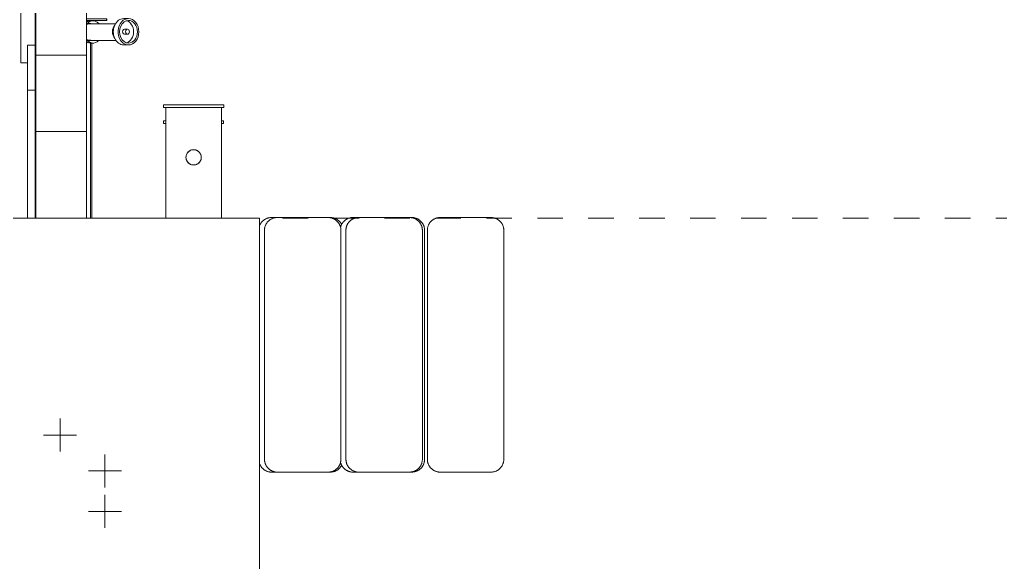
# Model space of a CAD drawing. Header units: metres. Extents: x -3 to 137, y -7 to 15.
# Drawn here: x 53.53 to 57.38, y -1.353 to 0.779 of the extents above; entities that cross this region are included whole.
import ezdxf

# ---------------------------------------------------------------- set-up
doc = ezdxf.new("R2010")
doc.units = ezdxf.units.M
doc.linetypes.add('Centre', pattern=[0.03175, 0.00635, -0.00475, 0.0159, -0.00475])
for name, color, linetype, lineweight in [('A-FLOR', 7, 'Continuous', 9), ('A-FLOR-LEVL', 7, 'Continuous', 9), ('A-GENM', 7, 'Continuous', 9), ('I-WALL', 7, 'Continuous', 9), ('P-PIPE', 7, 'Continuous', 9), ('P-PIPE-CNTR', 7, 'Continuous', 9)]:
    doc.layers.add(name, color=color, linetype=linetype, lineweight=lineweight)

# ---------------------------------------------------------------- blocks, each defined once
blk = doc.blocks.new('M_RVR_Neumatico - M_RVR_Neumatico-2622534-Elevation 3 - a')
at = {"layer": 'A-GENM', "color": 8, "true_color": 0x808080}
for p, q in [((13.5726, 0.0019), (13.3726, 0.0019)), ((13.3726, -0.9981), (13.5726, -0.9981))]:
    blk.add_line(p, q, dxfattribs=at)
at = {"layer": 'A-GENM', "color": 8, "true_color": 0x808080, "flags": 128}
for points in [[(13.3226, -0.0481), (13.3226, -0.0461), (13.3227, -0.0441), (13.3229, -0.0422), (13.3232, -0.0402), (13.3236, -0.0382), (13.324, -0.0363), (13.3245, -0.0343), (13.3251, -0.0324), (13.3258, -0.0305), (13.3265, -0.0287), (13.3273, -0.0268), (13.3282, -0.0251), (13.3292, -0.0233), (13.3302, -0.0216), (13.3313, -0.0199), (13.3325, -0.0183), (13.3337, -0.0167), (13.335, -0.0152), (13.3363, -0.0137), (13.3377, -0.0123), (13.3392, -0.0109), (13.3407, -0.0096), (13.3423, -0.0084), (13.3439, -0.0072), (13.3455, -0.0061), (13.3472, -0.005), (13.349, -0.004), (13.3508, -0.0031), (13.3526, -0.0023), (13.3544, -0.0015), (13.3563, -0.0009), (13.3582, -0.0002), (13.3602, 0.0003), (13.3621, 0.0007), (13.3641, 0.0011), (13.366, 0.0014), (13.368, 0.0016), (13.37, 0.0018), (13.372, 0.0019), (13.3726, 0.0019)], [(13.5726, 0.0019), (13.5746, 0.0018), (13.5766, 0.0017), (13.5785, 0.0015), (13.5805, 0.0012), (13.5825, 0.0009), (13.5844, 0.0004), (13.5864, -0.0001), (13.5883, -0.0007), (13.5902, -0.0014), (13.592, -0.0021), (13.5939, -0.0029), (13.5956, -0.0038), (13.5974, -0.0048), (13.5991, -0.0058), (13.6008, -0.0069), (13.6024, -0.008), (13.604, -0.0093), (13.6055, -0.0106), (13.607, -0.0119), (13.6084, -0.0133), (13.6098, -0.0148), (13.6111, -0.0163), (13.6123, -0.0179), (13.6135, -0.0195), (13.6146, -0.0211), (13.6157, -0.0228), (13.6167, -0.0246), (13.6176, -0.0264), (13.6184, -0.0282), (13.6192, -0.03), (13.6199, -0.0319), (13.6205, -0.0338), (13.621, -0.0357), (13.6215, -0.0377), (13.6218, -0.0396), (13.6221, -0.0416), (13.6224, -0.0436), (13.6225, -0.0456), (13.6226, -0.0476), (13.6226, -0.0481)], [(13.3226, -0.2481), (13.3226, -0.2441), (13.3226, -0.2294), (13.3226, -0.2152), (13.3226, -0.2014), (13.3226, -0.1881), (13.3226, -0.1753), (13.3226, -0.1631), (13.3226, -0.1513), (13.3226, -0.1401), (13.3226, -0.1295), (13.3226, -0.1195), (13.3226, -0.1101), (13.3226, -0.1013), (13.3226, -0.0931), (13.3226, -0.0856), (13.3226, -0.0787), (13.3226, -0.0725), (13.3226, -0.067), (13.3226, -0.0622), (13.3226, -0.0581), (13.3226, -0.0547), (13.3226, -0.052), (13.3226, -0.05), (13.3226, -0.0487), (13.3226, -0.0482), (13.3226, -0.0481)], [(13.3226, -0.0481), (13.3226, -0.0485), (13.3226, -0.0496), (13.3226, -0.0514), (13.3226, -0.0539), (13.3226, -0.0571), (13.3226, -0.061), (13.3226, -0.0657), (13.3226, -0.071), (13.3226, -0.077), (13.3226, -0.0837), (13.3226, -0.091), (13.3226, -0.099), (13.3226, -0.1076), (13.3226, -0.1169), (13.3226, -0.1267), (13.3226, -0.1372), (13.3226, -0.1482), (13.3226, -0.1598), (13.3226, -0.172), (13.3226, -0.1846), (13.3226, -0.1978), (13.3226, -0.2114), (13.3226, -0.2255), (13.3226, -0.2401), (13.3226, -0.255), (13.3226, -0.2703), (13.3226, -0.286), (13.3226, -0.3021), (13.3226, -0.3184), (13.3226, -0.3351), (13.3226, -0.352), (13.3226, -0.3691), (13.3226, -0.3865), (13.3226, -0.404), (13.3226, -0.4217), (13.3226, -0.4395), (13.3226, -0.4573), (13.3226, -0.4753), (13.3226, -0.4933), (13.3226, -0.4981)], [(13.6226, -0.4981), (13.6226, -0.4802), (13.6226, -0.4622), (13.6226, -0.4443), (13.6226, -0.4265), (13.6226, -0.4087), (13.6226, -0.3912), (13.6226, -0.3738), (13.6226, -0.3566), (13.6226, -0.3396), (13.6226, -0.3229), (13.6226, -0.3065), (13.6226, -0.2903), (13.6226, -0.2745), (13.6226, -0.2591), (13.6226, -0.2441), (13.6226, -0.2294), (13.6226, -0.2152), (13.6226, -0.2014), (13.6226, -0.1881), (13.6226, -0.1753), (13.6226, -0.1631), (13.6226, -0.1513), (13.6226, -0.1401), (13.6226, -0.1295), (13.6226, -0.1195), (13.6226, -0.1101), (13.6226, -0.1013), (13.6226, -0.0931), (13.6226, -0.0856), (13.6226, -0.0787), (13.6226, -0.0725), (13.6226, -0.067), (13.6226, -0.0622), (13.6226, -0.0581), (13.6226, -0.0547), (13.6226, -0.052), (13.6226, -0.05), (13.6226, -0.0487), (13.6226, -0.0482), (13.6226, -0.0481)], [(13.6226, -0.0481), (13.6226, -0.0485), (13.6226, -0.0496), (13.6226, -0.0514), (13.6226, -0.0539), (13.6226, -0.0571), (13.6226, -0.061), (13.6226, -0.0657), (13.6226, -0.071), (13.6226, -0.077), (13.6226, -0.0837), (13.6226, -0.091), (13.6226, -0.099), (13.6226, -0.1076), (13.6226, -0.1169), (13.6226, -0.1267), (13.6226, -0.1372), (13.6226, -0.1482), (13.6226, -0.1598), (13.6226, -0.172), (13.6226, -0.1846), (13.6226, -0.1978), (13.6226, -0.2114), (13.6226, -0.2255), (13.6226, -0.2401), (13.6226, -0.2481)], [(13.3226, -0.4981), (13.3226, -0.5161), (13.3226, -0.5341), (13.3226, -0.552), (13.3226, -0.5698), (13.3226, -0.5875), (13.3226, -0.6051), (13.3226, -0.6225), (13.3226, -0.6397), (13.3226, -0.6567), (13.3226, -0.6734), (13.3226, -0.6898), (13.3226, -0.7059), (13.3226, -0.7217), (13.3226, -0.7372), (13.3226, -0.7522), (13.3226, -0.7669), (13.3226, -0.7811), (13.3226, -0.7949), (13.3226, -0.8082), (13.3226, -0.821), (13.3226, -0.8332), (13.3226, -0.845), (13.3226, -0.8562), (13.3226, -0.8668), (13.3226, -0.8768), (13.3226, -0.8862), (13.3226, -0.895), (13.3226, -0.9032), (13.3226, -0.9107), (13.3226, -0.9176), (13.3226, -0.9237), (13.3226, -0.9293), (13.3226, -0.9341), (13.3226, -0.9382), (13.3226, -0.9416), (13.3226, -0.9443), (13.3226, -0.9463), (13.3226, -0.9476), (13.3226, -0.9481), (13.3226, -0.9481)], [(13.6226, -0.9481), (13.6226, -0.9478), (13.6226, -0.9467), (13.6226, -0.9449), (13.6226, -0.9424), (13.6226, -0.9392), (13.6226, -0.9352), (13.6226, -0.9306), (13.6226, -0.9253), (13.6226, -0.9193), (13.6226, -0.9126), (13.6226, -0.9053), (13.6226, -0.8973), (13.6226, -0.8887), (13.6226, -0.8794), (13.6226, -0.8695), (13.6226, -0.8591), (13.6226, -0.8481), (13.6226, -0.8365), (13.6226, -0.8243), (13.6226, -0.8117), (13.6226, -0.7985), (13.6226, -0.7849), (13.6226, -0.7708), (13.6226, -0.7562), (13.6226, -0.7413), (13.6226, -0.7259), (13.6226, -0.7102), (13.6226, -0.6942), (13.6226, -0.6778), (13.6226, -0.6612), (13.6226, -0.6443), (13.6226, -0.6272), (13.6226, -0.6098), (13.6226, -0.5923), (13.6226, -0.5746), (13.6226, -0.5568), (13.6226, -0.5389), (13.6226, -0.521), (13.6226, -0.503), (13.6226, -0.4981)], [(13.3226, -0.9481), (13.3226, -0.9478), (13.3226, -0.9467), (13.3226, -0.9449), (13.3226, -0.9424), (13.3226, -0.9392), (13.3226, -0.9352), (13.3226, -0.9306), (13.3226, -0.9253), (13.3226, -0.9193), (13.3226, -0.9126), (13.3226, -0.9053), (13.3226, -0.8973), (13.3226, -0.8887), (13.3226, -0.8794), (13.3226, -0.8695), (13.3226, -0.8591), (13.3226, -0.8481), (13.3226, -0.8365), (13.3226, -0.8243), (13.3226, -0.8117), (13.3226, -0.7985), (13.3226, -0.7849), (13.3226, -0.7708), (13.3226, -0.7562), (13.3226, -0.7481)], [(13.6226, -0.7481), (13.6226, -0.7522), (13.6226, -0.7669), (13.6226, -0.7811), (13.6226, -0.7949), (13.6226, -0.8082), (13.6226, -0.821), (13.6226, -0.8332), (13.6226, -0.845), (13.6226, -0.8562), (13.6226, -0.8668), (13.6226, -0.8768), (13.6226, -0.8862), (13.6226, -0.895), (13.6226, -0.9032), (13.6226, -0.9107), (13.6226, -0.9176), (13.6226, -0.9237), (13.6226, -0.9293), (13.6226, -0.9341), (13.6226, -0.9382), (13.6226, -0.9416), (13.6226, -0.9443), (13.6226, -0.9463), (13.6226, -0.9476), (13.6226, -0.9481), (13.6226, -0.9481)], [(13.3726, -0.9981), (13.3706, -0.9981), (13.3686, -0.998), (13.3666, -0.9978), (13.3646, -0.9975), (13.3626, -0.9971), (13.3607, -0.9967), (13.3587, -0.9962), (13.3568, -0.9956), (13.3549, -0.9949), (13.3531, -0.9942), (13.3513, -0.9934), (13.3495, -0.9925), (13.3477, -0.9915), (13.346, -0.9905), (13.3443, -0.9894), (13.3427, -0.9883), (13.3411, -0.987), (13.3396, -0.9857), (13.3381, -0.9844), (13.3367, -0.983), (13.3353, -0.9815), (13.334, -0.98), (13.3328, -0.9784), (13.3316, -0.9768), (13.3305, -0.9752), (13.3294, -0.9735), (13.3285, -0.9717), (13.3276, -0.9699), (13.3267, -0.9681), (13.326, -0.9663), (13.3253, -0.9644), (13.3247, -0.9625), (13.3241, -0.9606), (13.3237, -0.9586), (13.3233, -0.9566), (13.323, -0.9547), (13.3228, -0.9527), (13.3226, -0.9507), (13.3226, -0.9487), (13.3226, -0.9481)], [(13.6226, -0.9481), (13.6225, -0.9501), (13.6224, -0.9521), (13.6222, -0.9541), (13.6219, -0.9561), (13.6216, -0.9581), (13.6211, -0.96), (13.6206, -0.962), (13.62, -0.9639), (13.6194, -0.9658), (13.6186, -0.9676), (13.6178, -0.9694), (13.6169, -0.9712), (13.616, -0.973), (13.6149, -0.9747), (13.6138, -0.9764), (13.6127, -0.978), (13.6114, -0.9796), (13.6102, -0.9811), (13.6088, -0.9826), (13.6074, -0.984), (13.6059, -0.9854), (13.6044, -0.9867), (13.6029, -0.9879), (13.6012, -0.9891), (13.5996, -0.9902), (13.5979, -0.9913), (13.5961, -0.9922), (13.5943, -0.9932), (13.5925, -0.994), (13.5907, -0.9947), (13.5888, -0.9954), (13.5869, -0.996), (13.585, -0.9966), (13.583, -0.997), (13.5811, -0.9974), (13.5791, -0.9977), (13.5771, -0.9979), (13.5751, -0.9981), (13.5731, -0.9981), (13.5726, -0.9981)]]:
    blk.add_lwpolyline(points, dxfattribs=at)
blk = doc.blocks.new('M_RVR_Neumatico - M_RVR_Neumatico-V91-Elevation 3 - a')
at = {"layer": 'A-GENM', "color": 8, "true_color": 0x808080}
for p, q in [((13.3226, -0.0482), (13.3226, -0.0481)), ((13.3226, -0.0481), (13.3226, -0.0485)), ((13.6226, -0.0482), (13.6226, -0.0481)), ((13.6226, -0.0481), (13.6226, -0.0485)), ((13.3226, -0.9481), (13.3226, -0.9478)), ((13.6226, -0.9481), (13.6226, -0.9478)), ((13.6226, -0.9481), (13.6226, -0.9481))]:
    blk.add_line(p, q, dxfattribs=at)
at = {"layer": 'A-GENM', "color": 8, "true_color": 0x808080, "flags": 128}
for points in [[(13.3226, -0.0481), (13.3226, -0.0461), (13.3227, -0.0441), (13.3229, -0.0422), (13.3232, -0.0402), (13.3236, -0.0382), (13.324, -0.0363), (13.3245, -0.0343), (13.3251, -0.0324), (13.3258, -0.0305), (13.3265, -0.0287), (13.3273, -0.0268), (13.3282, -0.0251), (13.3292, -0.0233), (13.3302, -0.0216), (13.3313, -0.0199), (13.3325, -0.0183), (13.3337, -0.0167), (13.335, -0.0152), (13.3363, -0.0137), (13.3377, -0.0123), (13.3392, -0.0109), (13.3407, -0.0096), (13.3423, -0.0084), (13.3439, -0.0072), (13.3455, -0.0061), (13.3472, -0.005), (13.349, -0.004), (13.3508, -0.0031), (13.3526, -0.0023), (13.3544, -0.0015), (13.3563, -0.0009), (13.3582, -0.0002), (13.3602, 0.0003), (13.3621, 0.0007), (13.3641, 0.0011), (13.366, 0.0014), (13.368, 0.0016), (13.37, 0.0018), (13.372, 0.0019)], [(13.5726, 0.0019), (13.5746, 0.0018), (13.5766, 0.0017), (13.5785, 0.0015), (13.5805, 0.0012), (13.5825, 0.0009), (13.5844, 0.0004), (13.5864, -0.0001), (13.5883, -0.0007), (13.5902, -0.0014), (13.592, -0.0021), (13.5939, -0.0029), (13.5956, -0.0038), (13.5974, -0.0048), (13.5991, -0.0058), (13.6008, -0.0069), (13.6024, -0.008), (13.604, -0.0093), (13.6055, -0.0106), (13.607, -0.0119), (13.6084, -0.0133), (13.6098, -0.0148), (13.6111, -0.0163), (13.6123, -0.0179), (13.6135, -0.0195), (13.6146, -0.0211), (13.6157, -0.0228), (13.6167, -0.0246), (13.6176, -0.0264), (13.6184, -0.0282), (13.6192, -0.03), (13.6199, -0.0319), (13.6205, -0.0338), (13.621, -0.0357), (13.6215, -0.0377), (13.6218, -0.0396), (13.6221, -0.0416), (13.6224, -0.0436), (13.6225, -0.0456), (13.6226, -0.0476), (13.6226, -0.0481)], [(13.3226, -0.9476), (13.3226, -0.9481), (13.3226, -0.9481)], [(13.3285, -0.9717), (13.3276, -0.9699), (13.3267, -0.9681), (13.326, -0.9663), (13.3253, -0.9644), (13.3247, -0.9625), (13.3241, -0.9606), (13.3237, -0.9586), (13.3233, -0.9566), (13.323, -0.9547), (13.3228, -0.9527), (13.3226, -0.9507), (13.3226, -0.9487), (13.3226, -0.9481)], [(13.6226, -0.9481), (13.6225, -0.9501), (13.6224, -0.9521), (13.6222, -0.9541), (13.6219, -0.9561), (13.6216, -0.9581), (13.6211, -0.96), (13.6206, -0.962), (13.62, -0.9639), (13.6194, -0.9658), (13.6186, -0.9676), (13.6178, -0.9694), (13.6169, -0.9712), (13.616, -0.973), (13.6149, -0.9747), (13.6138, -0.9764), (13.6127, -0.978), (13.6114, -0.9796), (13.6102, -0.9811), (13.6088, -0.9826), (13.6074, -0.984), (13.6059, -0.9854), (13.6044, -0.9867), (13.6029, -0.9879), (13.6012, -0.9891), (13.5996, -0.9902), (13.5979, -0.9913), (13.5961, -0.9922), (13.5943, -0.9932), (13.5925, -0.994), (13.5907, -0.9947), (13.5888, -0.9954), (13.5869, -0.996), (13.585, -0.9966), (13.583, -0.997), (13.5811, -0.9974), (13.5791, -0.9977), (13.5771, -0.9979), (13.5751, -0.9981), (13.5731, -0.9981)], [(13.3726, -0.9981), (13.3706, -0.9981), (13.3686, -0.998), (13.3666, -0.9978), (13.3646, -0.9975), (13.3626, -0.9971), (13.3607, -0.9967), (13.3587, -0.9962), (13.3568, -0.9956), (13.3549, -0.9949), (13.3531, -0.9942), (13.3513, -0.9934), (13.3495, -0.9925), (13.3477, -0.9915), (13.346, -0.9905), (13.3443, -0.9894), (13.3427, -0.9883), (13.3411, -0.987), (13.3396, -0.9857), (13.3381, -0.9844), (13.3367, -0.983), (13.3353, -0.9815), (13.334, -0.98), (13.3328, -0.9784), (13.3316, -0.9768), (13.3305, -0.9752), (13.3294, -0.9735), (13.3286, -0.972)]]:
    blk.add_lwpolyline(points, dxfattribs=at)
blk = doc.blocks.new('M_RVR_Neumatico - M_RVR_Neumatico-V92-Elevation 3 - a')
at = {"layer": 'A-GENM', "color": 8, "true_color": 0x808080}
for p, q in [((13.3726, 0.0019), (13.35, 0.0019)), ((13.35, -0.9981), (13.3726, -0.9981))]:
    blk.add_line(p, q, dxfattribs=at)
at = {"layer": 'A-GENM', "color": 8, "true_color": 0x808080, "flags": 128}
for points in [[(13.3032, -0.0305), (13.3039, -0.0287), (13.3047, -0.0268), (13.3056, -0.0251), (13.3066, -0.0233), (13.3076, -0.0216), (13.3087, -0.0199), (13.3099, -0.0183), (13.3111, -0.0167), (13.3124, -0.0152), (13.3137, -0.0137), (13.3151, -0.0123), (13.3166, -0.0109), (13.3181, -0.0096), (13.3197, -0.0084), (13.3213, -0.0072), (13.3229, -0.0061), (13.3246, -0.005), (13.3264, -0.004), (13.3282, -0.0031), (13.33, -0.0023), (13.3318, -0.0015), (13.3337, -0.0009), (13.3356, -0.0002), (13.3376, 0.0003), (13.3395, 0.0007), (13.3415, 0.0011), (13.3434, 0.0014), (13.3454, 0.0016), (13.3474, 0.0018), (13.3494, 0.0019), (13.35, 0.0019)], [(13.35, -0.9981), (13.348, -0.9981), (13.346, -0.998), (13.344, -0.9978), (13.342, -0.9975), (13.34, -0.9971), (13.3381, -0.9967), (13.3361, -0.9962), (13.3342, -0.9956), (13.3323, -0.9949), (13.3305, -0.9942), (13.3287, -0.9934), (13.3269, -0.9925), (13.3251, -0.9915), (13.3234, -0.9905), (13.3217, -0.9894), (13.3201, -0.9883), (13.3185, -0.987), (13.317, -0.9857), (13.3155, -0.9844), (13.3141, -0.983), (13.3127, -0.9815), (13.3114, -0.98), (13.3102, -0.9784), (13.309, -0.9768), (13.3079, -0.9752), (13.3068, -0.9735), (13.3059, -0.9717), (13.305, -0.9699), (13.3041, -0.9681), (13.3034, -0.9663), (13.3028, -0.9647)]]:
    blk.add_lwpolyline(points, dxfattribs=at)
blk = doc.blocks.new('M_RVR_Neumatico - M_RVR_Neumatico-V93-Elevation 3 - a')
at = {"layer": 'A-GENM', "color": 8, "true_color": 0x808080}
for p, q in [((13.6923, 0.0019), (13.6697, 0.0019)), ((13.6697, -0.9981), (13.6923, -0.9981))]:
    blk.add_line(p, q, dxfattribs=at)
at = {"layer": 'A-GENM', "color": 8, "true_color": 0x808080, "flags": 128}
for points in [[(13.6212, -0.0363), (13.6217, -0.0343), (13.6223, -0.0324), (13.6229, -0.0305), (13.6237, -0.0287), (13.6245, -0.0268), (13.6254, -0.0251), (13.6263, -0.0233), (13.6274, -0.0216), (13.6285, -0.0199), (13.6296, -0.0183), (13.6309, -0.0167), (13.6321, -0.0152), (13.6335, -0.0137), (13.6349, -0.0123), (13.6364, -0.0109), (13.6379, -0.0096), (13.6394, -0.0084), (13.6411, -0.0072), (13.6427, -0.0061), (13.6444, -0.005), (13.6462, -0.004), (13.648, -0.0031), (13.6498, -0.0023), (13.6516, -0.0015), (13.6535, -0.0009), (13.6554, -0.0002), (13.6573, 0.0003), (13.6593, 0.0007), (13.6612, 0.0011), (13.6632, 0.0014), (13.6652, 0.0016), (13.6672, 0.0018), (13.6692, 0.0019), (13.6697, 0.0019)], [(13.6697, -0.9981), (13.6677, -0.9981), (13.6657, -0.998), (13.6637, -0.9978), (13.6618, -0.9975), (13.6598, -0.9971), (13.6578, -0.9967), (13.6559, -0.9962), (13.654, -0.9956), (13.6521, -0.9949), (13.6503, -0.9942), (13.6484, -0.9934), (13.6466, -0.9925), (13.6449, -0.9915), (13.6432, -0.9905), (13.6415, -0.9894), (13.6399, -0.9883), (13.6383, -0.987), (13.6368, -0.9857), (13.6353, -0.9844), (13.6339, -0.983), (13.6325, -0.9815), (13.6312, -0.98), (13.63, -0.9784), (13.6288, -0.9768), (13.6277, -0.9752), (13.6266, -0.9735), (13.6256, -0.9717), (13.6247, -0.9699), (13.6239, -0.9681), (13.6231, -0.9663), (13.6224, -0.9644), (13.6218, -0.9625), (13.6213, -0.9606)]]:
    blk.add_lwpolyline(points, dxfattribs=at)
blk = doc.blocks.new('M_RVR_Neumatico - M_RVR_Neumatico-V94-Elevation 3 - a')
at = {"layer": 'A-GENM', "color": 8, "true_color": 0x808080}
for p, q in [((13.5812, 0.0019), (13.5726, 0.0019)), ((13.5726, -0.9981), (13.5812, -0.9981))]:
    blk.add_line(p, q, dxfattribs=at)
at = {"layer": 'A-GENM', "color": 8, "true_color": 0x808080, "flags": 128}
for points in [[(13.5812, 0.0019), (13.5832, 0.0018), (13.5852, 0.0017), (13.5872, 0.0015), (13.5892, 0.0012), (13.5911, 0.0009), (13.5931, 0.0004), (13.595, -0.0001), (13.5969, -0.0007), (13.5988, -0.0014), (13.6007, -0.0021), (13.6025, -0.0029), (13.6043, -0.0038), (13.6061, -0.0048), (13.6078, -0.0058), (13.6094, -0.0069), (13.6111, -0.008), (13.6126, -0.0093), (13.6142, -0.0106), (13.6157, -0.0119), (13.6171, -0.0133), (13.6184, -0.0148), (13.6197, -0.0163), (13.621, -0.0179), (13.6222, -0.0195), (13.6233, -0.0211), (13.6243, -0.0228), (13.6253, -0.0246)], [(13.6256, -0.9712), (13.6246, -0.973), (13.6236, -0.9747), (13.6225, -0.9764), (13.6213, -0.978), (13.6201, -0.9796), (13.6188, -0.9811), (13.6175, -0.9826), (13.616, -0.984), (13.6146, -0.9854), (13.6131, -0.9867), (13.6115, -0.9879), (13.6099, -0.9891), (13.6082, -0.9902), (13.6065, -0.9913), (13.6048, -0.9922), (13.603, -0.9932), (13.6012, -0.994), (13.5993, -0.9947), (13.5974, -0.9954), (13.5955, -0.996), (13.5936, -0.9966), (13.5917, -0.997), (13.5897, -0.9974), (13.5877, -0.9977), (13.5857, -0.9979), (13.5837, -0.9981), (13.5817, -0.9981), (13.5812, -0.9981)]]:
    blk.add_lwpolyline(points, dxfattribs=at)
blk = doc.blocks.new('M_RVR_Neumatico - M_RVR_Neumatico-V95-Elevation 3 - a')
at = {"layer": 'A-GENM', "color": 8, "true_color": 0x808080}
for p, q in [((13.901, 0.0019), (13.8923, 0.0019)), ((13.8923, -0.9981), (13.901, -0.9981))]:
    blk.add_line(p, q, dxfattribs=at)
at = {"layer": 'A-GENM', "color": 8, "true_color": 0x808080, "flags": 128}
for points in [[(13.901, 0.0019), (13.903, 0.0018), (13.905, 0.0017), (13.907, 0.0015), (13.909, 0.0012), (13.9109, 0.0009), (13.9129, 0.0004), (13.9148, -0.0001), (13.9167, -0.0007), (13.9186, -0.0014), (13.9205, -0.0021), (13.9223, -0.0029), (13.9241, -0.0038), (13.9258, -0.0048), (13.9275, -0.0058), (13.9292, -0.0069), (13.9308, -0.008), (13.9324, -0.0093), (13.934, -0.0106), (13.9354, -0.0119), (13.9369, -0.0133), (13.9382, -0.0148), (13.9395, -0.0163), (13.9408, -0.0179), (13.9419, -0.0195), (13.9431, -0.0211), (13.9441, -0.0228), (13.9451, -0.0246), (13.946, -0.0264), (13.9468, -0.0282), (13.9476, -0.03), (13.9483, -0.0319), (13.9489, -0.0338), (13.9494, -0.0357), (13.9499, -0.0377), (13.9503, -0.0396), (13.9506, -0.0416), (13.9508, -0.0436), (13.9509, -0.0456), (13.951, -0.0476), (13.951, -0.0481)], [(13.951, -0.4981), (13.951, -0.4802), (13.951, -0.4622), (13.951, -0.4443), (13.951, -0.4265), (13.951, -0.4087), (13.951, -0.3912), (13.951, -0.3738), (13.951, -0.3566), (13.951, -0.3396), (13.951, -0.3229), (13.951, -0.3065), (13.951, -0.2903), (13.951, -0.2745), (13.951, -0.2591), (13.951, -0.2441), (13.951, -0.2294), (13.951, -0.2152), (13.951, -0.2014), (13.951, -0.1881), (13.951, -0.1753), (13.951, -0.1631), (13.951, -0.1513), (13.951, -0.1401), (13.951, -0.1295), (13.951, -0.1195), (13.951, -0.1101), (13.951, -0.1013), (13.951, -0.0931), (13.951, -0.0856), (13.951, -0.0787), (13.951, -0.0725), (13.951, -0.067), (13.951, -0.0622), (13.951, -0.0581), (13.951, -0.0547), (13.951, -0.052), (13.951, -0.05), (13.951, -0.0487), (13.951, -0.0482), (13.951, -0.0481)], [(13.951, -0.0481), (13.951, -0.0485), (13.951, -0.0496), (13.951, -0.0514), (13.951, -0.0539), (13.951, -0.0571), (13.951, -0.061), (13.951, -0.0657), (13.951, -0.071), (13.951, -0.077), (13.951, -0.0837), (13.951, -0.091), (13.951, -0.099), (13.951, -0.1076), (13.951, -0.1169), (13.951, -0.1267), (13.951, -0.1372), (13.951, -0.1482), (13.951, -0.1598), (13.951, -0.172), (13.951, -0.1846), (13.951, -0.1978), (13.951, -0.2114), (13.951, -0.2255), (13.951, -0.2401), (13.951, -0.2481)], [(13.951, -0.9481), (13.951, -0.9478), (13.951, -0.9467), (13.951, -0.9449), (13.951, -0.9424), (13.951, -0.9392), (13.951, -0.9352), (13.951, -0.9306), (13.951, -0.9253), (13.951, -0.9193), (13.951, -0.9126), (13.951, -0.9053), (13.951, -0.8973), (13.951, -0.8887), (13.951, -0.8794), (13.951, -0.8695), (13.951, -0.8591), (13.951, -0.8481), (13.951, -0.8365), (13.951, -0.8243), (13.951, -0.8117), (13.951, -0.7985), (13.951, -0.7849), (13.951, -0.7708), (13.951, -0.7562), (13.951, -0.7413), (13.951, -0.7259), (13.951, -0.7102), (13.951, -0.6942), (13.951, -0.6778), (13.951, -0.6612), (13.951, -0.6443), (13.951, -0.6272), (13.951, -0.6098), (13.951, -0.5923), (13.951, -0.5746), (13.951, -0.5568), (13.951, -0.5389), (13.951, -0.521), (13.951, -0.503), (13.951, -0.4981)], [(13.951, -0.7481), (13.951, -0.7522), (13.951, -0.7669), (13.951, -0.7811), (13.951, -0.7949), (13.951, -0.8082), (13.951, -0.821), (13.951, -0.8332), (13.951, -0.845), (13.951, -0.8562), (13.951, -0.8668), (13.951, -0.8768), (13.951, -0.8862), (13.951, -0.895), (13.951, -0.9032), (13.951, -0.9107), (13.951, -0.9176), (13.951, -0.9237), (13.951, -0.9293), (13.951, -0.9341), (13.951, -0.9382), (13.951, -0.9416), (13.951, -0.9443), (13.951, -0.9463), (13.951, -0.9476), (13.951, -0.9481), (13.951, -0.9481)], [(13.951, -0.9481), (13.9509, -0.9501), (13.9508, -0.9521), (13.9506, -0.9541), (13.9503, -0.9561), (13.95, -0.9581), (13.9496, -0.96), (13.949, -0.962), (13.9484, -0.9639), (13.9478, -0.9658), (13.947, -0.9676), (13.9462, -0.9694), (13.9453, -0.9712), (13.9444, -0.973), (13.9433, -0.9747), (13.9423, -0.9764), (13.9411, -0.978), (13.9399, -0.9796), (13.9386, -0.9811), (13.9372, -0.9826), (13.9358, -0.984), (13.9344, -0.9854), (13.9328, -0.9867), (13.9313, -0.9879), (13.9297, -0.9891), (13.928, -0.9902), (13.9263, -0.9913), (13.9246, -0.9922), (13.9228, -0.9932), (13.921, -0.994), (13.9191, -0.9947), (13.9172, -0.9954), (13.9153, -0.996), (13.9134, -0.9966), (13.9114, -0.997), (13.9095, -0.9974), (13.9075, -0.9977), (13.9055, -0.9979), (13.9035, -0.9981), (13.9015, -0.9981), (13.901, -0.9981)]]:
    blk.add_lwpolyline(points, dxfattribs=at)
blk = doc.blocks.new('M_RVR_Neumatico - M_RVR_Neumatico-V96-Elevation 3 - a')
at = {"layer": 'A-GENM', "color": 8, "true_color": 0x808080, "flags": 128}
for points in [[(13.5726, 0.0019), (13.5746, 0.0018), (13.5766, 0.0017), (13.5785, 0.0015), (13.5805, 0.0012), (13.5825, 0.0009), (13.5844, 0.0004), (13.5864, -0.0001), (13.5883, -0.0007), (13.5902, -0.0014), (13.592, -0.0021), (13.5939, -0.0029), (13.5956, -0.0038), (13.5974, -0.0048), (13.5991, -0.0058), (13.6008, -0.0069), (13.6024, -0.008), (13.604, -0.0093), (13.6055, -0.0106), (13.607, -0.0119), (13.6084, -0.0133), (13.6098, -0.0148), (13.6111, -0.0163), (13.6123, -0.0179), (13.6135, -0.0195), (13.6146, -0.0211), (13.6157, -0.0228), (13.6167, -0.0246), (13.6176, -0.0264), (13.6184, -0.0282), (13.6192, -0.03), (13.6199, -0.0319), (13.6205, -0.0338), (13.621, -0.0357), (13.6215, -0.0377)], [(13.6215, -0.9583), (13.6211, -0.96), (13.6206, -0.962), (13.62, -0.9639), (13.6194, -0.9658), (13.6186, -0.9676), (13.6178, -0.9694), (13.6169, -0.9712), (13.616, -0.973), (13.6149, -0.9747), (13.6138, -0.9764), (13.6127, -0.978), (13.6114, -0.9796), (13.6102, -0.9811), (13.6088, -0.9826), (13.6074, -0.984), (13.6059, -0.9854), (13.6044, -0.9867), (13.6029, -0.9879), (13.6012, -0.9891), (13.5996, -0.9902), (13.5979, -0.9913), (13.5961, -0.9922), (13.5943, -0.9932), (13.5925, -0.994), (13.5907, -0.9947), (13.5888, -0.9954), (13.5869, -0.996), (13.585, -0.9966), (13.583, -0.997), (13.5811, -0.9974), (13.5791, -0.9977), (13.5771, -0.9979), (13.5751, -0.9981), (13.5731, -0.9981)]]:
    blk.add_lwpolyline(points, dxfattribs=at)
blk = doc.blocks.new('M_RVR_Neumatico - M_RVR_Neumatico-V97-Elevation 3 - a')
at = {"layer": 'A-GENM', "color": 8, "true_color": 0x808080}
for p, q in [((13.951, -0.0482), (13.951, -0.0482)), ((13.951, -0.0483), (13.951, -0.0485)), ((13.951, -0.948), (13.951, -0.9478)), ((13.951, -0.9481), (13.951, -0.9481))]:
    blk.add_line(p, q, dxfattribs=at)
at = {"layer": 'A-GENM', "color": 8, "true_color": 0x808080, "flags": 128}
for points in [[(13.9502, -0.0394), (13.9503, -0.0396), (13.9506, -0.0416), (13.9508, -0.0436), (13.9509, -0.0456), (13.951, -0.0476), (13.951, -0.048)], [(13.951, -0.9491), (13.9509, -0.9501), (13.9508, -0.9521), (13.9506, -0.9541), (13.9503, -0.9561), (13.9502, -0.957)]]:
    blk.add_lwpolyline(points, dxfattribs=at)
blk = doc.blocks.new('M_Escalera Marinera Exterior - M_Escalera Marinera Exterior-2699892-Elevation 3 - a')
at = {"layer": 'A-GENM', "color": 8, "true_color": 0x808080}
for q in [(12.3666, 2.7361), (12.392, 0.6094)]:
    blk.add_line((12.3666, 0.6094), q, dxfattribs=at)
blk = doc.blocks.new('M_Miscelaneo 1 - M_Miscelaneo 1-2635166-Elevation 3 - a')
at = {"layer": 'A-GENM', "color": 8, "true_color": 0x808080}
for p, q in [((12.4219, 0.6784), (12.392, 0.6784)), ((12.392, 0.6784), (12.392, 0.5022)), ((12.392, 0.2504), (12.392, 0.5022)), ((12.392, 0.5022), (12.4219, 0.5022)), ((12.392, 0), (12.392, 0.2504))]:
    blk.add_line(p, q, dxfattribs=at)
blk = doc.blocks.new('M_Boca extracción - M_Boca extracción-2633244-Elevation 3 - a')
at = {"layer": 'A-GENM', "color": 8, "true_color": 0x808080}
for p, q in [((12.6244, 1.2593), (12.4244, 1.2593)), ((12.4244, 1.2593), (12.4244, 0.64)), ((12.6244, 0.64), (12.6244, 1.2593)), ((12.6244, 0.64), (12.4244, 0.64)), ((12.4244, 0.34), (12.4244, 0.64)), ((12.6244, 0.64), (12.6244, 0.34)), ((12.4244, 0), (12.4244, 0.34)), ((12.4244, 0.34), (12.6244, 0.34)), ((12.6244, 0.34), (12.6244, 0))]:
    blk.add_line(p, q, dxfattribs=at)
blk = doc.blocks.new('M_Boquilla salida-2 - M_Boquilla salida-2-2743545-Elevation 3 - a')
at = {"layer": 'A-GENM', "color": 8, "true_color": 0x808080}
blk.add_line((12.4239, 0.0101), (12.4239, 0), dxfattribs=at)
blk = doc.blocks.new('M_Conexión toma de agua potable - M_Conexión toma de agua potable-2652164-Elevation 3 - a')
at = {"layer": 'P-PIPE'}
for p, q in [((12.6892, 0.9319), (12.6599, 0.9319)), ((12.6642, 0.9126), (12.6315, 0.9126)), ((12.6599, 0.9152), (12.6339, 0.9152)), ((12.6315, 0.8476), (12.6642, 0.8476)), ((12.6339, 0.845), (12.6599, 0.845)), ((12.6599, 0.8283), (12.6892, 0.8283)), ((12.6339, 0.7829), (12.6244, 0.7829)), ((12.6244, 0.7759), (12.6339, 0.7759)), ((12.6339, 0.7829), (12.7024, 0.7829)), ((12.7024, 0.7759), (12.6339, 0.7759)), ((12.6341, 0.7722), (12.6341, 0.7759)), ((12.6497, 0.7746), (12.641, 0.7746)), ((12.7039, 0.7829), (12.7024, 0.7829)), ((12.7024, 0.7759), (12.7024, 0.7829)), ((12.7024, 0.7759), (12.7039, 0.7759)), ((12.7039, 0.7759), (12.7039, 0.7829)), ((12.7886, 0.7835), (12.7698, 0.7835)), ((12.7374, 0.7627), (12.6244, 0.7627)), ((12.641, 0.7637), (12.6323, 0.7637)), ((12.7698, 0.7667), (12.7677, 0.7667)), ((12.7846, 0.7414), (12.7734, 0.7414)), ((12.6244, 0.698), (12.641, 0.698)), ((12.6244, 0.6977), (12.7395, 0.6977)), ((12.7677, 0.6966), (12.7698, 0.6966)), ((12.7734, 0.7219), (12.7846, 0.7219)), ((12.641, 0.6872), (12.6497, 0.6872)), ((12.7698, 0.6799), (12.7886, 0.6799))]:
    blk.add_line(p, q, dxfattribs=at)
for centre, major_axis, ratio, start_param, end_param in [((12.6599, 0.8801), (0, 0.0518), 0.276903, 0, 0.810586), ((12.6599, 0.8801), (0, 0.0518), 0.276903, 3.141593, 6.283185), ((12.6892, 0.8801), (0, 0.0518), 0.276903, 3.141593, 6.283185), ((12.6339, 0.8801), (0, 0.0351), 0.276903, 3.665191, 5.759587), ((12.6599, 0.8801), (0, 0.0351), 0.276903, 3.141593, 6.283185), ((12.6599, 0.8801), (0, 0.0518), 0.276903, 2.331006, 3.141593), ((12.6497, 0.7309), (0, 0.0437), 0.787199, 5.582216, 7.140812), ((12.641, 0.7309), (0, 0.0437), 0.787199, 0, 0.504099), ((12.7698, 0.7317), (0, 0.0518), 0.787199, 0, 3.141593), ((12.7886, 0.7317), (0, 0.0518), 0.787199, 0, 3.141593), ((12.7886, 0.7317), (0, 0.0445), 0.787199, 0, 3.141593), ((12.7734, 0.7317), (0, 0.0445), 0.787199, 3.367654, 6.057124), ((12.7886, 0.7317), (0, 0.0518), 0.787199, 3.141593, 6.283185), ((12.7886, 0.7317), (0, 0.0445), 0.787199, 3.141593, 6.283185), ((12.7531, 0.7317), (0, 0.0351), 0.787199, 0.732421, 2.409172), ((12.7734, 0.7317), (0, 0.00974), 0.787199, 0, 3.141593), ((12.7846, 0.7317), (0, 0.00974), 0.787199, 0, 3.141593), ((12.7846, 0.7317), (0, 0.00974), 0.787199, 3.141593, 6.283185), ((12.6497, 0.7309), (0, 0.0437), 0.787199, 2.283966, 3.819721), ((12.641, 0.7309), (0, 0.0437), 0.787199, 2.637493, 3.141593), ((12.6162, 0.7309), (0, 0.0437), 0.787199, 3.392668, 3.51918)]:
    blk.add_ellipse(centre, major_axis=major_axis, ratio=ratio, start_param=start_param, end_param=end_param, dxfattribs=at)
blk = doc.blocks.new('Bolardo - Bolardo-V98-Elevation 3 - a')
at = {"layer": 'A-GENM', "color": 8, "true_color": 0x808080}
for p, q in [((0.1303, 0.4442), (0.1303, 0.4342)), ((0.1303, 0.4442), (0.2483, 0.4442)), ((0.2483, 0.4342), (0.1303, 0.4342)), ((0.1393, 0.4342), (0.1393, 0)), ((0.2483, 0.4442), (0.3663, 0.4442)), ((0.3663, 0.4342), (0.2483, 0.4342)), ((0.3573, 0), (0.3573, 0.4342)), ((0.3663, 0.4342), (0.3663, 0.4442))]:
    blk.add_line(p, q, dxfattribs=at)
for start, end in [(0, 180), (180, 0)]:
    blk.add_arc((0.2483, 0.2383), 0.03, start, end, dxfattribs=at)
for points, knots in [([(0.2183, 0.2383), (0.2183, 0.2401), (0.2187, 0.2436), (0.22, 0.2486), (0.2217, 0.2523), (0.223, 0.2543), (0.2233, 0.2548)], [0, 0, 0, 0, 0.0555556, 0.1111111, 0.1666667, 0.1852535, 0.1852535, 0.1852535, 0.1852535]), ([(0.2183, 0.2383), (0.2183, 0.2365), (0.2186, 0.233), (0.2198, 0.2288), (0.2211, 0.2255), (0.2222, 0.2235), (0.2229, 0.2222), (0.2233, 0.2217)], [0, 0, 0, 0, 0.0555556, 0.1111111, 0.1388889, 0.1666667, 0.1854385, 0.1854385, 0.1854385, 0.1854385]), ([(0.2245, 0.2564), (0.2247, 0.2568), (0.2256, 0.2579), (0.2271, 0.2595), (0.229, 0.2613), (0.2311, 0.2629), (0.2333, 0.2643), (0.2354, 0.2654), (0.2369, 0.266), (0.2376, 0.2663)], [0.2069263, 0.2069263, 0.2069263, 0.2069263, 0.2222222, 0.25, 0.2777778, 0.3055556, 0.3333333, 0.3611111, 0.3839988, 0.3839988, 0.3839988, 0.3839988]), ([(0.2402, 0.2671), (0.2403, 0.2672), (0.2413, 0.2674), (0.2433, 0.2679), (0.2463, 0.2682), (0.2497, 0.2683), (0.2529, 0.268), (0.2551, 0.2675), (0.2563, 0.2672), (0.2564, 0.2671)], [0.4130945, 0.4130945, 0.4130945, 0.4130945, 0.4166667, 0.4444444, 0.4791667, 0.5138889, 0.5486111, 0.5833333, 0.5868543, 0.5868543, 0.5868543, 0.5868543]), ([(0.259, 0.2663), (0.2601, 0.2658), (0.2622, 0.2649), (0.265, 0.2632), (0.2676, 0.2613), (0.2701, 0.259), (0.2714, 0.2574), (0.2721, 0.2565)], [0.6159225, 0.6159225, 0.6159225, 0.6159225, 0.6527778, 0.6875, 0.7222222, 0.7569444, 0.7916667, 0.7916667, 0.7916667, 0.7916667]), ([(0.2733, 0.2548), (0.2741, 0.2536), (0.277, 0.2484), (0.2783, 0.2428), (0.2783, 0.2383)], [0.8145592, 0.8145592, 0.8145592, 0.8145592, 0.8611111, 1, 1, 1, 1]), ([(0.2734, 0.2217), (0.2737, 0.2222), (0.2744, 0.2235), (0.2755, 0.2255), (0.2769, 0.2288), (0.278, 0.233), (0.2783, 0.2365), (0.2783, 0.2383)], [0.8147432, 0.8147432, 0.8147432, 0.8147432, 0.8333333, 0.8611111, 0.8888889, 0.9444444, 1, 1, 1, 1]), ([(0.2244, 0.2201), (0.2247, 0.2197), (0.2256, 0.2187), (0.2271, 0.217), (0.229, 0.2153), (0.2311, 0.2137), (0.2333, 0.2123), (0.2354, 0.2111), (0.2369, 0.2105), (0.2376, 0.2102)], [0.2070094, 0.2070094, 0.2070094, 0.2070094, 0.2222222, 0.25, 0.2777778, 0.3055556, 0.3333333, 0.3611111, 0.3840748, 0.3840748, 0.3840748, 0.3840748]), ([(0.2402, 0.2094), (0.2411, 0.2091), (0.2438, 0.2085), (0.2483, 0.2081), (0.2528, 0.2085), (0.2555, 0.2091), (0.2564, 0.2094)], [0.4131443, 0.4131443, 0.4131443, 0.4131443, 0.4444444, 0.5, 0.5555556, 0.5869043, 0.5869043, 0.5869043, 0.5869043]), ([(0.259, 0.2102), (0.2605, 0.2108), (0.2628, 0.2119), (0.2656, 0.2137), (0.2676, 0.2153), (0.2696, 0.217), (0.271, 0.2186), (0.2719, 0.2197), (0.2722, 0.2201)], [0.6160002, 0.6160002, 0.6160002, 0.6160002, 0.6666667, 0.6944444, 0.7222222, 0.75, 0.7777778, 0.7930721, 0.7930721, 0.7930721, 0.7930721])]:
    blk.add_open_spline(points, degree=3, knots=knots, dxfattribs=at)
blk = doc.blocks.new('Bolardo - Bolardo-V99-Elevation 3 - a')
at = {"layer": 'A-GENM', "color": 8, "true_color": 0x808080}
for p, q in [((12.926, 0.3817), (12.926, 0.3717)), ((12.926, 0.3817), (12.9346, 0.3817)), ((12.9346, 0.3717), (12.926, 0.3717)), ((12.935, 0.3717), (12.935, 0)), ((13.1542, 0.3817), (13.162, 0.3817)), ((13.162, 0.3717), (13.1542, 0.3717)), ((13.162, 0.3717), (13.162, 0.3817))]:
    blk.add_line(p, q, dxfattribs=at)

msp = doc.modelspace()

# ---------------------------------------------------------------- linework, layer by layer
at = {"layer": 'A-FLOR', "color": 8, "true_color": 0x808080}
for p in [(41.1414, 0), (54.4712, -0.2)]:
    msp.add_line(p, (54.4712, 0), dxfattribs=at)
at = {"layer": 'A-FLOR-LEVL', "color": 253, "linetype": 'Centre', "true_color": 0xaaaaaa}
msp.add_line((39.3622, 0), (58.5325, 0), dxfattribs=at)
at = {"layer": 'I-WALL'}
msp.add_line((54.4712, -2.2853), (54.4712, -0.2), dxfattribs=at)
at = {"layer": 'P-PIPE'}
for p, q in [((53.5903, 3.1855), (53.5903, 0)), ((53.8079, 0.7741), (53.8079, 0.7759)), ((53.8129, 0.7746), (53.8129, 0.7759)), ((53.8079, 0), (53.8079, 0.6877)), ((53.8129, 0), (53.8129, 0.6862))]:
    msp.add_line(p, q, dxfattribs=at)
at = {"layer": 'P-PIPE-CNTR'}
for p, q in [((53.6882, -0.9176), (53.6882, -0.7876)), ((53.6232, -0.8526), (53.7532, -0.8526)), ((53.8644, -1.0585), (53.8644, -0.9285)), ((53.7994, -0.9935), (53.9294, -0.9935)), ((53.8644, -1.2177), (53.8644, -1.0877)), ((53.7994, -1.1527), (53.9294, -1.1527))]:
    msp.add_line(p, q, dxfattribs=at)

# ---------------------------------------------------------------- block references
at = {"layer": 'A-GENM', "color": 8, "true_color": 0x808080}
for name, p in [('M_Escalera Marinera Exterior - M_Escalera Marinera Exterior-2699892-Elevation 3 - a', (41.1684, 0)), ('M_Boca extracción - M_Boca extracción-2633244-Elevation 3 - a', (41.1684, 0)), ('M_Miscelaneo 1 - M_Miscelaneo 1-2635166-Elevation 3 - a', (41.1684, 0)), ('Bolardo - Bolardo-V98-Elevation 3 - a', (53.9645, 0)), ('Bolardo - Bolardo-V99-Elevation 3 - a', (41.1684, 0)), ('M_Boquilla salida-2 - M_Boquilla salida-2-2743545-Elevation 3 - a', (41.1684, 0)), ('M_RVR_Neumatico - M_RVR_Neumatico-V92-Elevation 3 - a', (41.1684, 0)), ('M_RVR_Neumatico - M_RVR_Neumatico-2622534-Elevation 3 - a', (41.1684, 0)), ('M_RVR_Neumatico - M_RVR_Neumatico-V91-Elevation 3 - a', (41.1684, 0)), ('M_RVR_Neumatico - M_RVR_Neumatico-V91-Elevation 3 - a', (41.1684, 0)), ('M_RVR_Neumatico - M_RVR_Neumatico-V94-Elevation 3 - a', (41.1684, 0)), ('M_RVR_Neumatico - M_RVR_Neumatico-V96-Elevation 3 - a', (41.1684, 0)), ('M_RVR_Neumatico - M_RVR_Neumatico-V93-Elevation 3 - a', (41.1684, 0)), ('M_RVR_Neumatico - M_RVR_Neumatico-2622534-Elevation 3 - a', (41.4882, 0)), ('M_RVR_Neumatico - M_RVR_Neumatico-V91-Elevation 3 - a', (41.4882, 0)), ('M_RVR_Neumatico - M_RVR_Neumatico-V91-Elevation 3 - a', (41.4882, 0)), ('M_RVR_Neumatico - M_RVR_Neumatico-V95-Elevation 3 - a', (41.1684, 0)), ('M_RVR_Neumatico - M_RVR_Neumatico-2622534-Elevation 3 - a', (41.8079, 0)), ('M_RVR_Neumatico - M_RVR_Neumatico-V97-Elevation 3 - a', (41.1684, 0))]:
    msp.add_blockref(name, p, dxfattribs=at)
at = {"layer": 'P-PIPE'}
msp.add_blockref('M_Conexión toma de agua potable - M_Conexión toma de agua potable-2652164-Elevation 3 - a', (41.1684, 0), dxfattribs=at)

doc.saveas('drawing.dxf')
